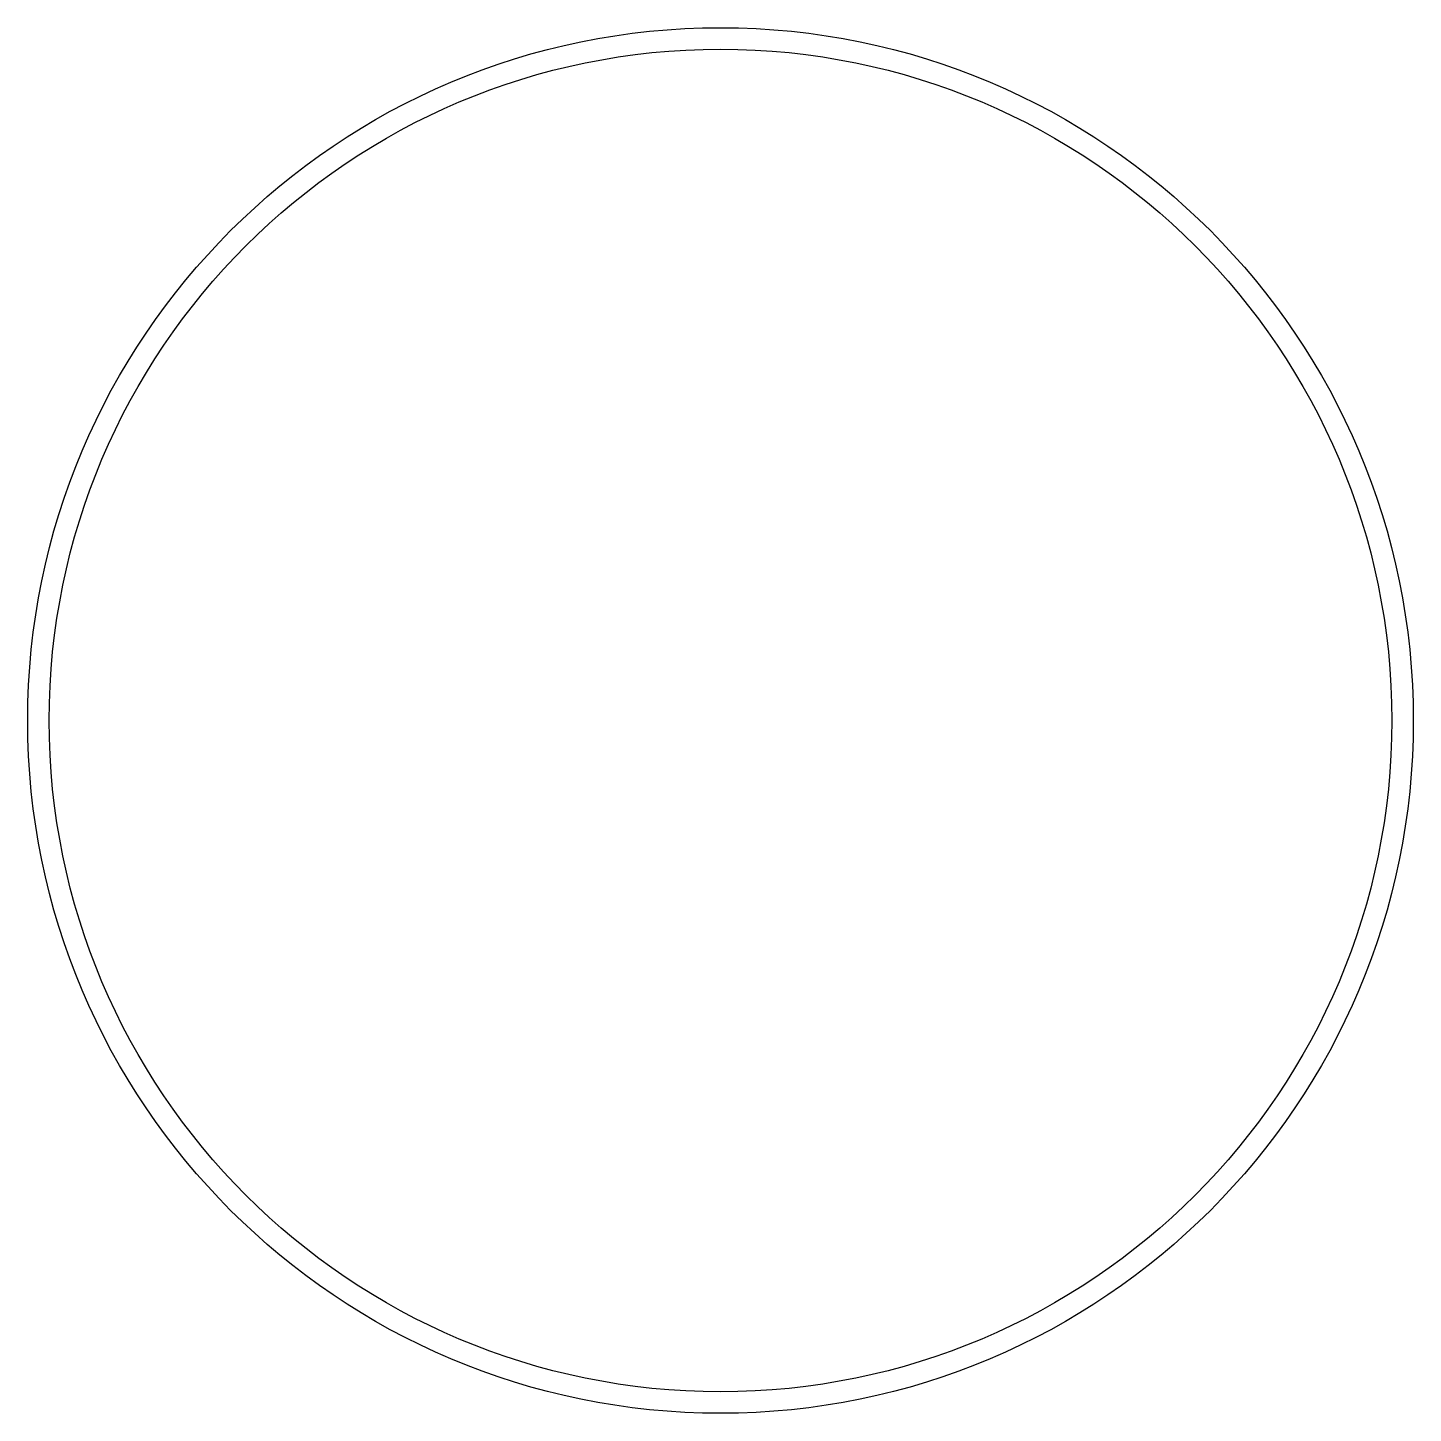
# Model space of a CAD drawing. Header units: millimetres. Extents: x -64 to 65, y -75 to 54.
import ezdxf

# ---------------------------------------------------------------- set-up
doc = ezdxf.new("R2010")
doc.units = ezdxf.units.MM
doc.layers.get('0').update_dxf_attribs({"linetype": 'CONTINUOUS'})

msp = doc.modelspace()

# ---------------------------------------------------------------- linework, layer by layer
for radius in [64.5, 64.5, 62.5]:
    msp.add_circle((0, -10.3), radius)

doc.saveas('drawing.dxf')
